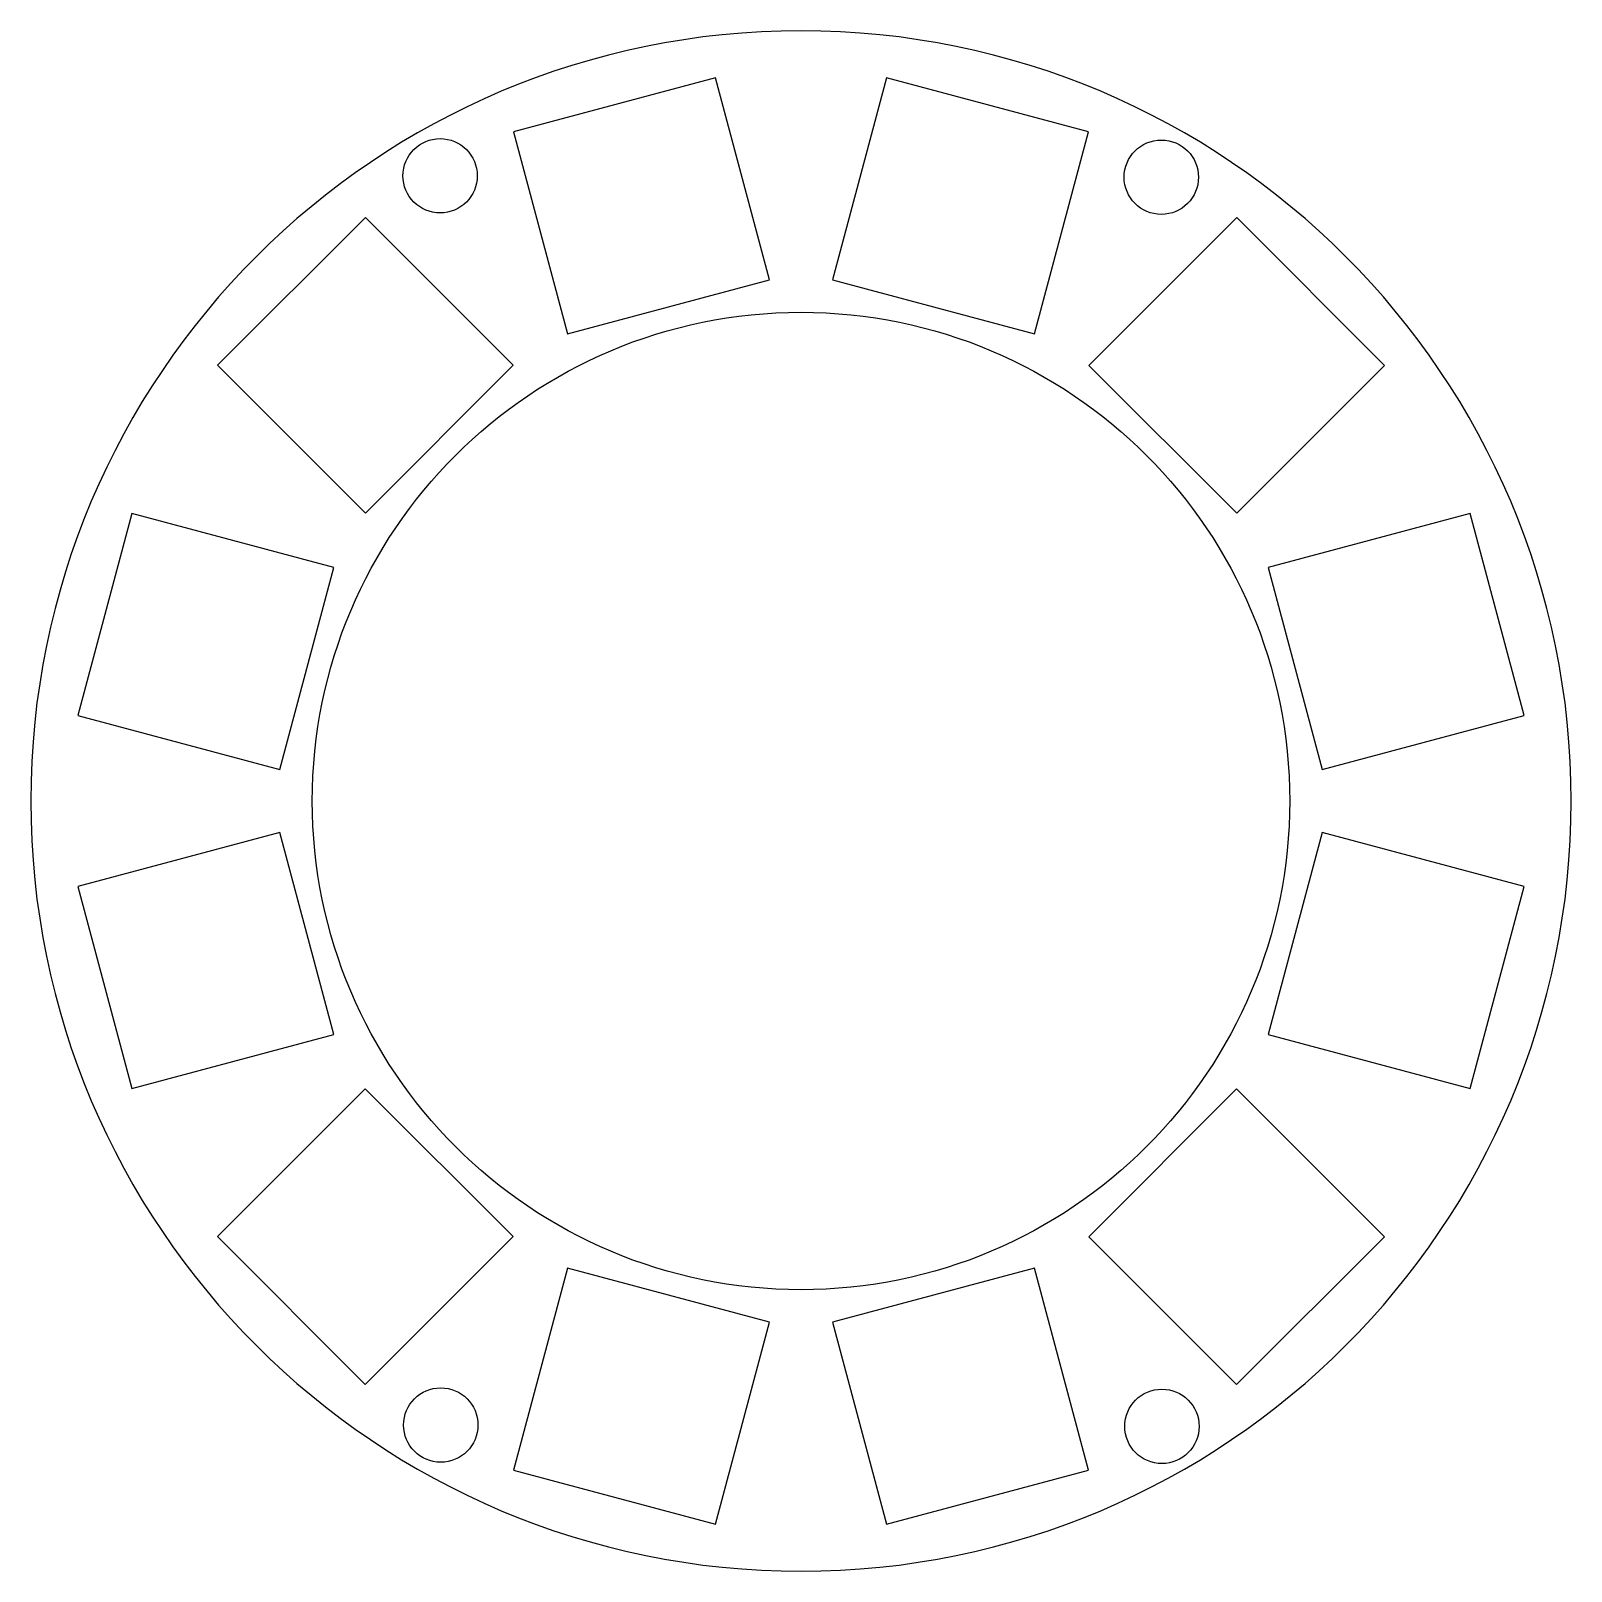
# Model space of a CAD drawing. Header units: millimetres. Extents: x -18.4 to 18.4, y -18.4 to 18.4.
import ezdxf

# ---------------------------------------------------------------- set-up
doc = ezdxf.new("R2010")
doc.units = ezdxf.units.MM
doc.layers.add('Make2D$Visible$Curves', color=7, linetype='Continuous')

msp = doc.modelspace()

# ---------------------------------------------------------------- linework, layer by layer
at = {"layer": 'Make2D$Visible$Curves', "color": 7, "lineweight": -3}
for p, q in [((-2.044, 17.292), (-6.873, 15.998)), ((-0.75, 12.462), (-2.044, 17.292)), ((2.047, 17.292), (0.752, 12.462)), ((6.876, 15.997), (2.047, 17.292)), ((-6.873, 15.998), (-5.58, 11.169)), ((5.582, 11.168), (6.876, 15.997)), ((-10.416, 13.954), (-13.952, 10.418)), ((-6.881, 10.418), (-10.416, 13.954)), ((10.418, 13.952), (6.882, 10.416)), ((13.954, 10.416), (10.418, 13.952)), ((-5.58, 11.169), (-0.75, 12.462)), ((0.752, 12.462), (5.582, 11.168)), ((-13.952, 10.418), (-10.416, 6.882)), ((-10.416, 6.882), (-6.881, 10.418)), ((6.882, 10.416), (10.418, 6.881)), ((10.418, 6.881), (13.954, 10.416)), ((-15.997, 6.876), (-17.292, 2.047)), ((-11.168, 5.582), (-15.997, 6.876)), ((15.998, 6.873), (11.169, 5.58)), ((17.292, 2.044), (15.998, 6.873)), ((-12.462, 0.752), (-11.168, 5.582)), ((11.169, 5.58), (12.462, 0.75)), ((-17.292, 2.047), (-12.462, 0.752)), ((12.462, 0.75), (17.292, 2.044)), ((-12.462, -0.75), (-17.292, -2.044)), ((-11.169, -5.58), (-12.462, -0.75)), ((12.462, -0.752), (11.168, -5.582)), ((17.292, -2.047), (12.462, -0.752)), ((-17.292, -2.044), (-15.998, -6.873)), ((15.997, -6.876), (17.292, -2.047)), ((-15.998, -6.873), (-11.169, -5.58)), ((11.168, -5.582), (15.997, -6.876)), ((-10.418, -6.881), (-13.954, -10.416)), ((-6.882, -10.416), (-10.418, -6.881)), ((10.416, -6.882), (6.881, -10.418)), ((13.952, -10.418), (10.416, -6.882)), ((-13.954, -10.416), (-10.418, -13.952)), ((-10.418, -13.952), (-6.882, -10.416)), ((6.881, -10.418), (10.416, -13.954)), ((10.416, -13.954), (13.952, -10.418)), ((-5.582, -11.168), (-6.876, -15.997)), ((-0.752, -12.462), (-5.582, -11.168)), ((5.58, -11.169), (0.75, -12.462)), ((6.873, -15.998), (5.58, -11.169)), ((-2.047, -17.292), (-0.752, -12.462)), ((0.75, -12.462), (2.044, -17.292)), ((-6.876, -15.997), (-2.047, -17.292)), ((2.044, -17.292), (6.873, -15.998))]:
    msp.add_line(p, q, dxfattribs=at)
at = {"layer": 'Make2D$Visible$Curves', "color": 7, "lineweight": -3, "extrusion": (0, 0, -1)}
msp.add_circle((0, 0), 18.415, dxfattribs=at)
at = {"layer": 'Make2D$Visible$Curves', "color": 7, "lineweight": -3}
for centre, radius in [((-8.628, 14.948), 0.889), ((8.615, 14.915), 0.889), ((0, 0), 11.684), ((-8.613, -14.92), 0.889), ((8.63, -14.952), 0.889)]:
    msp.add_circle(centre, radius, dxfattribs=at)

doc.saveas('drawing.dxf')
